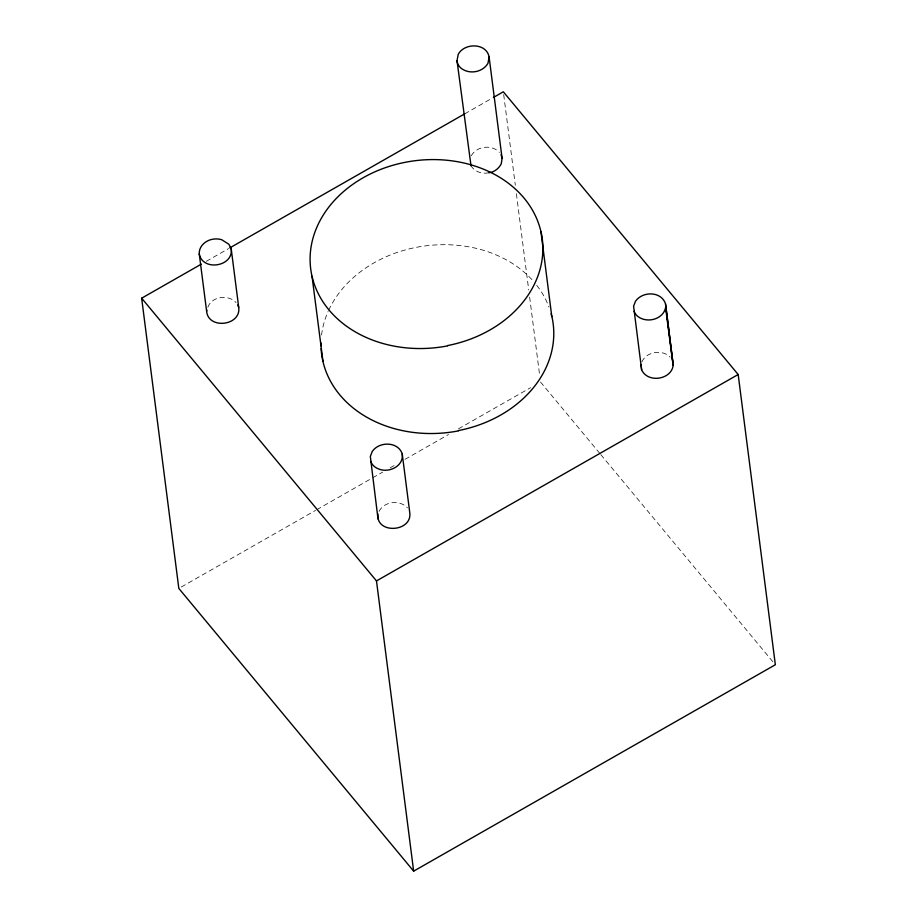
<?xml version="1.0" encoding="UTF-8"?>
<svg xmlns="http://www.w3.org/2000/svg" width="917" height="917" viewBox="0 0 917 917"><rect width="100%" height="100%" fill="white"/><g stroke="black" fill="none" stroke-linecap="round" stroke-linejoin="round"><path stroke-width="0.69" stroke-dasharray="4.58 3.44" d="M207.861 307.275C211.529 296.248 228.734 294.185 236.059 302.61M641.9 361.883C646.451 351.452 662.234 349.136 670.121 357.057M379.076 511.388C384.131 501.232 399.846 499.513 407.412 507.812M471.315 155.752C476.485 146.009 492.028 144.198 499.318 152.382M206.279 261.311L228.654 248.553M464.804 113.788L492.154 98.176M181.314 587.006L315.551 510.402M316.789 509.703L371.477 478.491M372.726 477.78L382.664 472.106M390.126 467.853L395.101 465.011M405.039 459.337L448.539 434.509M458.489 428.835L530.576 387.696M488.761 172.74C482.193 174.379 474.49 171.674 471.006 165.748M540.514 382.022L599.913 453.537M600.83 454.637L775.346 664.745M503.697 94.623L515.308 185.234M516.397 193.728L528.731 290.001M529.636 297.085L539.792 376.36M321.546 335.026A116.631 93.992 -7.3 0 1 328.08 311.562M328.653 310.301A116.631 93.992 -7.3 0 1 439.06 244.793A116.597 93.97 -7.3 0 1 483.454 250.295A116.23 93.672 -7.3 0 1 534.153 282.149M536.766 285.359A116.23 93.672 -7.3 0 1 548.951 307.046"/><path stroke-width="1.38" d="M377.942 513.91C375.534 534.554 412.684 532.204 409.739 512.454L402.254 454.041C398.265 441.318 379.122 441.26 372.233 451.496L370.33 456.437L378.022 519.011M199.253 253.871C198.886 247.441 203.62 242.34 209.317 240.128A16.265 13.113 -7.3 0 1 221.696 239.704L228.883 244.277L231.222 248.931L238.707 307.344C241.343 325.741 208.434 329.811 206.634 311.356L199.253 253.871C202.416 271.592 233.594 266.755 231.222 248.931M206.634 311.356L206.829 309.946M673.227 365.126C671.531 379.993 647.391 383.363 641.602 369.666L633.59 306.198L635.504 301.257C642.553 291.09 661.203 291.033 665.513 303.814L673.227 365.126L665.513 303.814M471.006 165.748L457.021 60.728L458.202 54.401C464.357 42.583 486.606 42.755 489.116 57.06L502.092 158.377L501.255 163.811C498.814 168.533 494.217 172.293 488.761 172.74M489.116 57.06L487.936 63.399C482.95 71.847 470.891 74.38 462.661 69.337A15.142 12.208 -7.3 0 1 457.021 60.728M493.392 97.466L503.341 91.792L738.174 374.514L775.346 664.745L413.659 871.15L178.826 588.427L141.654 298.197L201.304 264.153M229.892 247.842L464.804 113.788M413.659 871.15L376.486 580.919L738.174 374.514M141.654 298.197L376.486 580.919M237.824 304.914L238.707 307.344M501.083 154.675L502.092 158.377M672.528 361.011L665.604 307.642C663.438 317.958 650.932 322.348 641.808 318.692A15.142 12.208 -7.3 0 1 634.117 311.253M551.128 313.843A116.23 93.672 -7.3 0 1 551.805 316.594L540.927 231.6A116.23 93.672 -7.3 0 0 492.521 173.324A116.597 93.97 -7.3 0 0 405.452 162.263A116.631 93.992 -7.3 0 0 312.032 276.304L322.979 361.275M641.075 364.611L641.602 369.666M402.254 454.041C403.824 466.317 388.705 473.355 378.549 468.919A15.142 12.208 -7.3 0 1 370.858 461.48M458.534 430.864A116.631 93.992 -7.3 0 1 321.11 348.643M321.007 345.801A116.631 93.992 -7.3 0 1 320.996 342.958M447.645 345.869A116.631 93.992 -7.3 0 1 312.032 276.304M551.885 316.571A116.849 94.176 -7.3 0 1 458.466 430.566M540.996 231.588A116.849 94.176 -7.3 0 1 447.576 345.571"/></g></svg>
